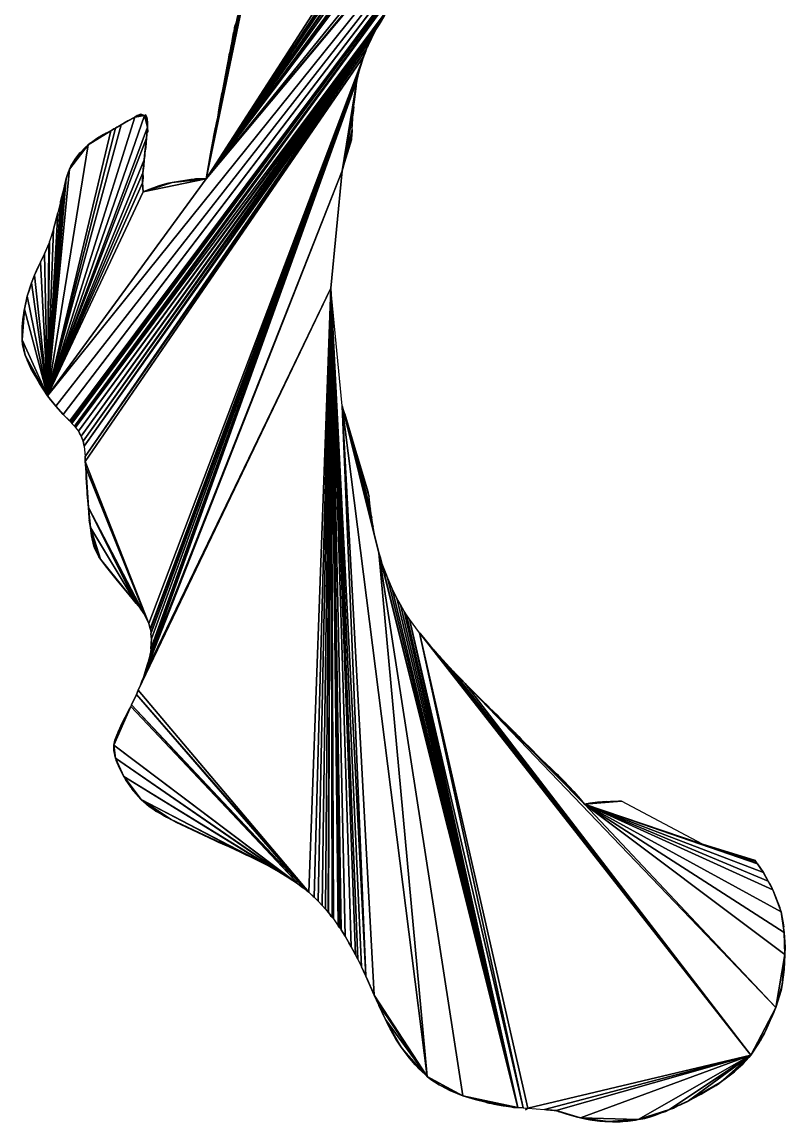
# Model space of a CAD drawing. Extents: x -94 to 96, y -86 to 90.
# Drawn here: x -93.8 to -15.2, y -85.9 to 27.4 of the extents above; entities that cross this region are included whole.
import ezdxf

# ---------------------------------------------------------------- set-up
doc = ezdxf.new("R2010")
doc.units = 0

msp = doc.modelspace()

# ---------------------------------------------------------------- linework, layer by layer
for points in [[(-33.13, 75.94, 110), (-70.47, 32.24, 110), (-74.82, 11.27, 110)], [(-32.12, 75.86, 110), (-33.13, 75.94, 110), (-74.82, 11.27, 110)], [(-31.71, 75.83, 110), (-32.12, 75.86, 110), (-74.82, 11.27, 110)], [(-31.16, 75.8, 110), (-31.71, 75.83, 110), (-74.82, 11.27, 110)], [(-22.55, 75.82, 110), (-26.23, 75.67, 110), (-74.82, 11.27, 110)], [(-21.2, 75.75, 110), (-22.55, 75.82, 110), (-74.82, 11.27, 110)], [(-30.06, 75.74, 110), (-31.16, 75.8, 110), (-74.82, 11.27, 110)], [(-29.8, 75.75, 110), (-30.06, 75.74, 110), (-74.82, 11.27, 110)], [(-28.87, 75.71, 110), (-29.8, 75.75, 110), (-74.82, 11.27, 110)], [(-21.2, 75.75, 110), (-74.82, 11.27, 110), (-31.86, 62.67, 110)], [(-27.39, 75.69, 110), (-28.87, 75.71, 110), (-74.82, 11.27, 110)], [(-26.94, 75.69, 110), (-27.39, 75.69, 110), (-74.82, 11.27, 110)], [(-26.23, 75.67, 110), (-26.94, 75.69, 110), (-74.82, 11.27, 110)], [(-91.16, -11.08, 110), (-90.32, -12.13, 110), (-31.86, 62.67, 110)], [(-74.82, 11.27, 110), (-91.16, -11.08, 110), (-31.86, 62.67, 110)], [(-90.32, -12.13, 110), (-89.54, -12.99, 110), (-31.86, 62.67, 110)], [(-89.54, -12.99, 110), (-32.25, 62.16, 110), (-31.86, 62.67, 110)], [(-89.54, -12.99, 110), (-88.87, -13.67, 110), (-32.25, 62.16, 110)], [(-88.87, -13.67, 110), (-88.76, -13.79, 110), (-32.25, 62.16, 110)], [(-88.76, -13.79, 110), (-88.65, -13.92, 110), (-32.25, 62.16, 110)], [(-88.65, -13.92, 110), (-88.39, -14.19, 110), (-32.25, 62.16, 110)], [(-88.39, -14.19, 110), (-88.28, -14.34, 110), (-32.25, 62.16, 110)], [(-88.28, -14.34, 110), (-55.66, 29.32, 110), (-32.25, 62.16, 110)], [(-70.47, 32.24, 110), (-70.59, 31.67, 110), (-74.82, 11.27, 110)], [(-70.59, 31.67, 110), (-70.77, 30.92, 110), (-74.82, 11.27, 110)], [(-70.77, 30.92, 110), (-71.12, 29.69, 110), (-74.82, 11.27, 110)], [(-71.12, 29.69, 110), (-71.56, 28.08, 110), (-74.82, 11.27, 110)], [(-88.28, -14.34, 110), (-87.99, -14.72, 110), (-55.66, 29.32, 110)], [(-87.99, -14.72, 110), (-56.45, 28.08, 110), (-55.66, 29.32, 110)], [(-87.99, -14.72, 110), (-87.7, -15.24, 110), (-56.45, 28.08, 110)], [(-87.7, -15.24, 110), (-57.28, 26.75, 110), (-56.45, 28.08, 110)], [(-71.56, 28.08, 110), (-73.64, 17.64, 110), (-74.82, 11.27, 110)], [(-71.56, 28.08, 110), (-72.35, 24.43, 110), (-73.64, 17.64, 110)], [(-71.56, 28.08, 110), (-71.64, 27.75, 110), (-72.35, 24.43, 110)], [(-71.64, 27.75, 110), (-71.94, 26.51, 110), (-72.35, 24.43, 110)], [(-71.64, 27.75, 110), (-71.82, 27.22, 110), (-71.94, 26.51, 110)], [(-71.82, 27.22, 110), (-71.86, 27.03, 110), (-71.94, 26.51, 110)], [(-57.28, 26.75, 110), (-57.02, 27.16, 110), (-56.45, 28.08, 110)], [(-57.02, 27.16, 110), (-56.5, 27.98, 110), (-56.45, 28.08, 110)], [(-87.7, -15.24, 110), (-87.5, -15.76, 110), (-57.28, 26.75, 110)], [(-87.5, -15.76, 110), (-57.81, 25.74, 110), (-57.28, 26.75, 110)], [(-71.94, 26.51, 110), (-72.16, 25.47, 110), (-72.35, 24.43, 110)], [(-71.94, 26.51, 110), (-72, 26.35, 110), (-72.16, 25.48, 110)], [(-71.94, 26.51, 110), (-72.16, 25.48, 110), (-72.16, 25.47, 110)], [(-72, 26.35, 110), (-72.08, 25.99, 110), (-72.16, 25.48, 110)], [(-71.86, 27.03, 110), (-71.92, 26.79, 110), (-71.94, 26.51, 110)], [(-57.81, 25.74, 110), (-57.63, 26.08, 110), (-57.28, 26.75, 110)], [(-57.81, 25.74, 110), (-57.67, 25.99, 110), (-57.63, 26.08, 110)], [(-57.63, 26.08, 110), (-57.55, 26.23, 110), (-57.28, 26.75, 110)], [(-57.28, 26.75, 110), (-57.1, 27.03, 110), (-57.02, 27.16, 110)], [(-87.5, -15.76, 110), (-87.39, -16.28, 110), (-57.81, 25.74, 110)], [(-87.39, -16.28, 110), (-58.31, 24.68, 110), (-57.81, 25.74, 110)], [(-72.16, 25.47, 110), (-72.29, 24.81, 110), (-72.35, 24.43, 110)], [(-72.16, 25.47, 110), (-72.28, 24.95, 110), (-72.29, 24.81, 110)], [(-72.16, 25.48, 110), (-72.16, 25.47, 110), (-72.16, 25.47, 110)], [(-58.31, 24.68, 110), (-58.07, 25.13, 110), (-57.81, 25.74, 110)], [(-58.31, 24.68, 110), (-58.15, 24.95, 110), (-58.07, 25.13, 110)], [(-87.39, -16.28, 110), (-87.3, -17.33, 110), (-58.31, 24.68, 110)], [(-87.3, -17.33, 110), (-58.6, 23.9, 110), (-58.31, 24.68, 110)], [(-87.3, -17.33, 110), (-87.28, -17.85, 110), (-58.6, 23.9, 110)], [(-87.28, -17.85, 110), (-80.73, -34.55, 110), (-58.6, 23.9, 110)], [(-80.73, -34.55, 110), (-80.59, -35.07, 110), (-58.6, 23.9, 110)], [(-80.59, -35.07, 110), (-80.57, -35.19, 110), (-58.6, 23.9, 110)], [(-80.57, -35.19, 110), (-80.52, -35.59, 110), (-58.6, 23.9, 110)], [(-80.52, -35.59, 110), (-58.73, 23.51, 110), (-58.6, 23.9, 110)], [(-72.35, 24.43, 110), (-72.99, 21.2, 110), (-73.64, 17.64, 110)], [(-72.35, 24.43, 110), (-72.67, 22.87, 110), (-72.99, 21.2, 110)], [(-72.35, 24.43, 110), (-72.48, 24.03, 110), (-72.67, 22.87, 110)], [(-58.6, 23.9, 110), (-58.39, 24.43, 110), (-58.31, 24.68, 110)], [(-58.6, 23.9, 110), (-58.59, 23.93, 110), (-58.39, 24.43, 110)], [(-80.53, -37.16, 110), (-59.09, 22.31, 110), (-58.95, 22.86, 110)], [(-80.47, -36.11, 110), (-80.53, -37.16, 110), (-58.95, 22.86, 110)], [(-80.52, -35.59, 110), (-80.47, -36.11, 110), (-58.73, 23.51, 110)], [(-80.47, -36.11, 110), (-58.95, 22.86, 110), (-58.73, 23.51, 110)], [(-72.67, 22.87, 110), (-72.68, 22.83, 110), (-72.99, 21.2, 110)], [(-72.68, 22.83, 110), (-72.88, 21.82, 110), (-72.99, 21.2, 110)], [(-72.67, 22.87, 110), (-72.68, 22.85, 110), (-72.68, 22.83, 110)], [(-59.09, 22.31, 110), (-59.07, 22.38, 110), (-58.95, 22.86, 110)], [(-58.95, 22.86, 110), (-58.85, 23.12, 110), (-58.73, 23.51, 110)], [(-80.6, -37.68, 110), (-59.3, 21.39, 110), (-59.09, 22.31, 110)], [(-80.53, -37.16, 110), (-80.6, -37.68, 110), (-59.09, 22.31, 110)], [(-59.3, 21.39, 110), (-59.11, 22.23, 110), (-59.09, 22.31, 110)], [(-80.86, -38.72, 110), (-60.81, 12.1, 110), (-59.3, 21.39, 110)], [(-80.6, -37.68, 110), (-80.86, -38.72, 110), (-59.3, 21.39, 110)], [(-72.99, 21.2, 110), (-73.15, 20.29, 110), (-73.64, 17.64, 110)], [(-72.99, 21.2, 110), (-73.09, 20.74, 110), (-73.15, 20.29, 110)], [(-60.81, 12.1, 110), (-59.38, 20.86, 110), (-59.3, 21.39, 110)], [(-60.81, 12.1, 110), (-59.59, 19.18, 110), (-59.38, 20.86, 110)], [(-59.59, 19.18, 110), (-59.56, 19.35, 110), (-59.38, 20.86, 110)], [(-73.15, 20.29, 110), (-73.17, 20.19, 110), (-73.64, 17.64, 110)], [(-73.17, 20.19, 110), (-73.2, 20.05, 110), (-73.64, 17.64, 110)], [(-73.2, 20.05, 110), (-73.41, 18.96, 110), (-73.64, 17.64, 110)], [(-73.2, 20.05, 110), (-73.29, 19.64, 110), (-73.41, 18.96, 110)], [(-73.29, 19.64, 110), (-73.38, 19.21, 110), (-73.41, 18.96, 110)], [(-73.2, 20.05, 110), (-73.28, 19.73, 110), (-73.29, 19.64, 110)], [(-73.41, 18.96, 110), (-73.52, 18.37, 110), (-73.64, 17.64, 110)], [(-73.52, 18.37, 110), (-73.59, 18.03, 110), (-73.64, 17.64, 110)], [(-73.41, 18.96, 110), (-73.48, 18.66, 110), (-73.52, 18.37, 110)], [(-60.81, 12.1, 110), (-59.63, 18.68, 110), (-59.59, 19.18, 110)], [(-60.81, 12.1, 110), (-59.69, 18.05, 110), (-59.63, 18.68, 110)], [(-59.69, 18.05, 110), (-59.63, 18.67, 110), (-59.63, 18.68, 110)], [(-81.17, 17.78, 110), (-82.16, 17.64, 110), (-91.16, -11.08, 110)], [(-80.86, 16.6, 110), (-81.17, 17.78, 110), (-91.16, -11.08, 110)], [(-82.16, 17.64, 110), (-83.58, 16.82, 110), (-91.16, -11.08, 110)], [(-82.16, 17.64, 110), (-82.88, 17.23, 110), (-83.58, 16.82, 110)], [(-82.88, 17.23, 110), (-83.1, 17.12, 110), (-83.58, 16.82, 110)], [(-83.1, 17.12, 110), (-83.14, 17.1, 110), (-83.58, 16.82, 110)], [(-81.93, 17.79, 110), (-82.08, 17.71, 110), (-82.16, 17.64, 110)], [(-81.17, 17.78, 110), (-81.93, 17.79, 110), (-82.16, 17.64, 110)], [(-81.17, 17.78, 110), (-81.55, 17.94, 110), (-81.93, 17.79, 110)], [(-80.96, 17.73, 110), (-81.03, 17.88, 110), (-81.17, 17.78, 110)], [(-80.94, 17.64, 110), (-80.96, 17.73, 110), (-81.17, 17.78, 110)], [(-80.86, 17.12, 110), (-80.94, 17.64, 110), (-81.17, 17.78, 110)], [(-80.86, 16.6, 110), (-80.86, 17.12, 110), (-81.17, 17.78, 110)], [(-80.86, 17.12, 110), (-80.86, 17.3, 110), (-80.94, 17.64, 110)], [(-80.86, 16.6, 110), (-80.85, 16.78, 110), (-80.86, 17.12, 110)], [(-73.64, 17.64, 110), (-73.72, 17.2, 110), (-74.82, 11.27, 110)], [(-73.72, 17.2, 110), (-74.1, 15.34, 110), (-74.82, 11.27, 110)], [(-73.72, 17.2, 110), (-73.85, 16.6, 110), (-74.1, 15.34, 110)], [(-73.64, 17.64, 110), (-73.67, 17.52, 110), (-73.72, 17.2, 110)], [(-60.81, 12.1, 110), (-59.79, 16.35, 110), (-59.69, 18.05, 110)], [(-83.58, 16.82, 110), (-84.16, 16.49, 110), (-91.16, -11.08, 110)], [(-80.96, 15.45, 110), (-80.86, 16.6, 110), (-91.16, -11.08, 110)], [(-84.16, 16.49, 110), (-84.63, 16.23, 110), (-91.16, -11.08, 110)], [(-84.63, 16.23, 110), (-86.99, 14.76, 110), (-91.16, -11.08, 110)], [(-84.63, 16.23, 110), (-85.12, 15.99, 110), (-86.99, 14.76, 110)], [(-85.12, 15.99, 110), (-85.87, 15.55, 110), (-86.99, 14.76, 110)], [(-85.12, 15.99, 110), (-85.4, 15.83, 110), (-85.87, 15.55, 110)], [(-84.63, 16.23, 110), (-85, 16.06, 110), (-85.12, 15.99, 110)], [(-84.16, 16.49, 110), (-84.2, 16.47, 110), (-84.63, 16.23, 110)], [(-84.2, 16.47, 110), (-84.33, 16.41, 110), (-84.63, 16.23, 110)], [(-83.58, 16.82, 110), (-84.01, 16.58, 110), (-84.16, 16.49, 110)], [(-80.96, 15.45, 110), (-80.86, 16.08, 110), (-80.86, 16.6, 110)], [(-80.85, 16.08, 110), (-80.84, 16.27, 110), (-80.86, 16.6, 110)], [(-80.86, 16.08, 110), (-80.85, 16.08, 110), (-80.86, 16.6, 110)], [(-73.85, 16.6, 110), (-73.98, 16.08, 110), (-74.1, 15.34, 110)], [(-73.98, 16.08, 110), (-74.06, 15.55, 110), (-74.1, 15.34, 110)], [(-73.98, 16.08, 110), (-74.04, 15.85, 110), (-74.06, 15.55, 110)], [(-73.85, 16.6, 110), (-73.9, 16.41, 110), (-73.98, 16.08, 110)], [(-60.81, 12.1, 110), (-59.82, 15.66, 110), (-59.79, 16.35, 110)], [(-59.82, 15.66, 110), (-59.8, 15.97, 110), (-59.79, 16.35, 110)], [(-81.22, 13.23, 110), (-80.96, 15.45, 110), (-91.16, -11.08, 110)], [(-86.99, 14.76, 110), (-88.9, 12.26, 110), (-91.16, -11.08, 110)], [(-86.99, 14.76, 110), (-87.77, 13.99, 110), (-88.9, 12.26, 110)], [(-86.99, 14.76, 110), (-87.28, 14.51, 110), (-87.77, 13.99, 110)], [(-85.87, 15.55, 110), (-86.53, 15.1, 110), (-86.99, 14.76, 110)], [(-86.53, 15.1, 110), (-86.77, 14.94, 110), (-86.99, 14.76, 110)], [(-85.87, 15.55, 110), (-86.21, 15.32, 110), (-86.53, 15.1, 110)], [(-85.4, 15.83, 110), (-85.73, 15.64, 110), (-85.87, 15.55, 110)], [(-81.22, 13.23, 110), (-81.13, 13.99, 110), (-80.96, 15.45, 110)], [(-81.13, 13.99, 110), (-81.05, 14.51, 110), (-80.96, 15.45, 110)], [(-81.05, 14.51, 110), (-80.99, 14.85, 110), (-80.96, 15.45, 110)], [(-74.1, 15.34, 110), (-74.77, 11.65, 110), (-74.82, 11.27, 110)], [(-74.1, 15.34, 110), (-74.38, 13.85, 110), (-74.77, 11.65, 110)], [(-74.1, 15.34, 110), (-74.25, 14.59, 110), (-74.38, 13.85, 110)], [(-74.1, 15.34, 110), (-74.17, 15.03, 110), (-74.25, 14.59, 110)], [(-60.81, 12.1, 110), (-59.83, 15.32, 110), (-59.82, 15.66, 110)], [(-87.77, 13.99, 110), (-88.33, 13.29, 110), (-88.9, 12.26, 110)], [(-87.77, 13.99, 110), (-87.82, 13.95, 110), (-88.33, 13.29, 110)], [(-87.82, 13.95, 110), (-88.21, 13.47, 110), (-88.33, 13.29, 110)], [(-87.28, 14.51, 110), (-87.29, 14.5, 110), (-87.77, 13.99, 110)], [(-81.22, 13.23, 110), (-81.15, 13.66, 110), (-81.13, 13.99, 110)], [(-81.22, 13.23, 110), (-81.15, 13.47, 110), (-81.15, 13.66, 110)], [(-81.13, 13.99, 110), (-81.11, 14.08, 110), (-81.05, 14.51, 110)], [(-74.38, 13.85, 110), (-74.53, 13.21, 110), (-74.77, 11.65, 110)], [(-74.25, 14.59, 110), (-74.36, 13.99, 110), (-74.38, 13.85, 110)], [(-81.34, 11.9, 110), (-81.22, 13.23, 110), (-91.16, -11.08, 110)], [(-88.33, 13.29, 110), (-88.75, 12.58, 110), (-88.9, 12.26, 110)], [(-88.75, 12.58, 110), (-88.84, 12.42, 110), (-88.9, 12.26, 110)], [(-88.33, 13.29, 110), (-88.55, 12.94, 110), (-88.75, 12.58, 110)], [(-81.34, 11.9, 110), (-81.26, 12.61, 110), (-81.22, 13.23, 110)], [(-81.34, 11.9, 110), (-81.27, 12.37, 110), (-81.26, 12.61, 110)], [(-81.26, 12.61, 110), (-81.22, 12.94, 110), (-81.22, 13.23, 110)], [(-88.9, 12.26, 110), (-89.23, 11.31, 110), (-91.16, -11.08, 110)], [(-81.38, 10.86, 110), (-81.34, 11.9, 110), (-91.16, -11.08, 110)], [(-88.9, 12.26, 110), (-89.12, 11.73, 110), (-89.23, 11.31, 110)], [(-89.12, 11.73, 110), (-89.19, 11.48, 110), (-89.23, 11.31, 110)], [(-88.9, 12.26, 110), (-89.06, 11.9, 110), (-89.12, 11.73, 110)], [(-81.38, 10.86, 110), (-81.31, 11.38, 110), (-81.34, 11.9, 110)], [(-81.38, 10.86, 110), (-81.31, 11.15, 110), (-81.31, 11.38, 110)], [(-81.31, 11.38, 110), (-81.3, 11.65, 110), (-81.34, 11.9, 110)], [(-81.2, -39.84, 110), (-62, 0, 110), (-60.81, 12.1, 110)], [(-80.86, -38.72, 110), (-81.2, -39.84, 110), (-60.81, 12.1, 110)], [(-74.77, 11.65, 110), (-74.82, 11.38, 110), (-74.82, 11.28, 110)], [(-74.77, 11.65, 110), (-74.82, 11.28, 110), (-74.82, 11.27, 110)], [(-62, 0, 110), (-61.59, 4.2, 110), (-60.81, 12.1, 110)], [(-89.23, 11.31, 110), (-89.46, 10.33, 110), (-91.16, -11.08, 110)], [(-74.82, 11.27, 110), (-81.32, 9.92, 110), (-91.16, -11.08, 110)], [(-81.32, 9.92, 110), (-81.38, 10.86, 110), (-91.16, -11.08, 110)], [(-89.46, 10.33, 110), (-89.6, 9.82, 110), (-91.16, -11.08, 110)], [(-89.46, 10.33, 110), (-89.53, 10.13, 110), (-89.6, 9.82, 110)], [(-89.23, 11.31, 110), (-89.42, 10.54, 110), (-89.46, 10.33, 110)], [(-89.23, 11.31, 110), (-89.36, 10.86, 110), (-89.42, 10.54, 110)], [(-81.32, 9.92, 110), (-81.33, 10.41, 110), (-81.38, 10.86, 110)], [(-74.82, 11.27, 110), (-78.33, 10.89, 110), (-81.32, 9.92, 110)], [(-78.33, 10.89, 110), (-79.69, 10.54, 110), (-81.32, 9.92, 110)], [(-79.69, 10.54, 110), (-80.91, 10.09, 110), (-81.32, 9.92, 110)], [(-79.69, 10.54, 110), (-80.26, 10.34, 110), (-80.91, 10.09, 110)], [(-78.33, 10.89, 110), (-78.86, 10.78, 110), (-79.69, 10.54, 110)], [(-78.86, 10.78, 110), (-79.5, 10.6, 110), (-79.69, 10.54, 110)], [(-78.33, 10.89, 110), (-78.66, 10.83, 110), (-78.86, 10.78, 110)], [(-74.82, 11.27, 110), (-77.04, 11.11, 110), (-78.33, 10.89, 110)], [(-77.04, 11.11, 110), (-77.69, 11.01, 110), (-78.33, 10.89, 110)], [(-74.82, 11.27, 110), (-76.25, 11.22, 110), (-77.04, 11.11, 110)], [(-76.25, 11.22, 110), (-76.39, 11.21, 110), (-77.04, 11.11, 110)], [(-75.6, 11.28, 110), (-75.92, 11.26, 110), (-76.25, 11.22, 110)], [(-74.82, 11.27, 110), (-75.6, 11.28, 110), (-76.25, 11.22, 110)], [(-74.82, 11.27, 110), (-74.95, 11.27, 110), (-75.6, 11.28, 110)], [(-89.6, 9.82, 110), (-89.84, 8.89, 110), (-91.16, -11.08, 110)], [(-89.6, 9.82, 110), (-89.7, 9.5, 110), (-89.84, 8.89, 110)], [(-89.7, 9.5, 110), (-89.75, 9.29, 110), (-89.84, 8.89, 110)], [(-80.91, 10.09, 110), (-81.2, 9.97, 110), (-81.32, 9.92, 110)], [(-81.24, 9.95, 109.96), (-81.32, 9.92, 110), (-81.2, 9.97, 110)], [(-80.91, 10.09, 110), (-81.06, 10.03, 110), (-81.2, 9.97, 110)], [(-89.84, 8.89, 110), (-90.1, 7.78, 110), (-91.16, -11.08, 110)], [(-90.1, 7.78, 110), (-90.55, 6.07, 110), (-91.16, -11.08, 110)], [(-90.1, 7.78, 110), (-90.23, 7.31, 110), (-90.55, 6.07, 110)], [(-90.55, 6.07, 110), (-90.95, 4.83, 110), (-91.16, -11.08, 110)], [(-91.03, 4.59, 110), (-91.14, 4.38, 110), (-91.48, 3.55, 110)], [(-91.03, 4.59, 110), (-91.48, 3.55, 110), (-91.16, -11.08, 110)], [(-90.95, 4.83, 110), (-91.03, 4.59, 110), (-91.16, -11.08, 110)], [(-91.48, 3.55, 110), (-91.56, 3.39, 110), (-91.89, 2.69, 110)], [(-91.48, 3.55, 110), (-91.89, 2.69, 110), (-91.16, -11.08, 110)], [(-61.59, 4.2, 109.94), (-61.59, 4.21, 110), (-61.59, 4.2, 110)], [(-91.89, 2.69, 110), (-92.2, 2.07, 110), (-92.51, 1.34, 110)], [(-91.89, 2.69, 110), (-92.51, 1.34, 110), (-91.16, -11.08, 110)], [(-91.89, 2.69, 110), (-92.05, 2.38, 110), (-92.2, 2.07, 110)], [(-91.56, 3.39, 110), (-91.74, 3.03, 110), (-91.89, 2.69, 110)], [(-92.51, 1.34, 110), (-92.72, 0.84, 110), (-92.81, 0.57, 110)], [(-92.51, 1.34, 110), (-92.81, 0.57, 110), (-91.16, -11.08, 110)], [(-92.2, 2.07, 110), (-92.34, 1.76, 110), (-92.51, 1.34, 110)], [(-92.81, 0.57, 110), (-93.07, -0.22, 110), (-93.25, -0.83, 110)], [(-92.81, 0.57, 110), (-93.25, -0.83, 110), (-91.16, -11.08, 110)], [(-92.81, 0.57, 110), (-92.87, 0.42, 110), (-93.07, -0.22, 110)], [(-92.72, 0.84, 110), (-92.72, 0.82, 110), (-92.81, 0.57, 110)], [(-92.72, 0.82, 110), (-92.76, 0.73, 110), (-92.81, 0.57, 110)], [(-81.82, -41.41, 110), (-64.27, -62.21, 110), (-62, 0, 110)], [(-81.6, -40.88, 110), (-81.82, -41.41, 110), (-62, 0, 110)], [(-81.44, -40.48, 110), (-81.6, -40.88, 110), (-62, 0, 110)], [(-81.2, -39.84, 110), (-81.44, -40.48, 110), (-62, 0, 110)], [(-64.27, -62.21, 110), (-63.7, -62.73, 110), (-62, 0, 110)], [(-63.7, -62.73, 110), (-63.28, -63.15, 110), (-62, 0, 110)], [(-63.28, -63.15, 110), (-62.87, -63.57, 110), (-62, 0, 110)], [(-62.87, -63.57, 110), (-62.54, -63.96, 110), (-62, 0, 110)], [(-62.54, -63.96, 110), (-62.27, -64.29, 110), (-62, 0, 110)], [(-62.27, -64.29, 110), (-62.24, -64.32, 110), (-62, 0, 110)], [(-62.24, -64.32, 110), (-61.86, -64.8, 110), (-62, 0, 110)], [(-58.38, -70.86, 110), (-60.81, -12.1, 110), (-62, 0, 110)], [(-58.84, -69.89, 110), (-58.38, -70.86, 110), (-62, 0, 110)], [(-59.21, -69.11, 110), (-58.84, -69.89, 110), (-62, 0, 110)], [(-59.44, -68.68, 110), (-59.21, -69.11, 110), (-62, 0, 110)], [(-59.88, -67.85, 110), (-59.44, -68.68, 110), (-62, 0, 110)], [(-60.53, -66.73, 110), (-59.88, -67.85, 110), (-62, 0, 110)], [(-60.94, -66.1, 110), (-60.53, -66.73, 110), (-62, 0, 110)], [(-61.1, -65.86, 110), (-60.94, -66.1, 110), (-62, 0, 110)], [(-61.24, -65.66, 110), (-61.1, -65.86, 110), (-62, 0, 110)], [(-61.73, -64.97, 110), (-61.24, -65.66, 110), (-62, 0, 110)], [(-61.86, -64.8, 110), (-61.73, -64.97, 110), (-62, 0, 110)], [(-93.25, -0.83, 110), (-93.33, -1.15, 110), (-93.54, -2.16, 110)], [(-93.25, -0.83, 110), (-93.54, -2.16, 110), (-91.16, -11.08, 110)], [(-93.07, -0.22, 110), (-93.18, -0.57, 110), (-93.25, -0.83, 110)], [(-93.54, -2.16, 110), (-93.56, -2.25, 110), (-93.78, -5.32, 110)], [(-93.54, -2.16, 110), (-93.78, -5.32, 110), (-91.16, -11.08, 110)], [(-93.56, -2.25, 110), (-93.77, -3.94, 110), (-93.78, -5.32, 110)], [(-93.56, -2.25, 110), (-93.67, -2.92, 110), (-93.77, -3.94, 110)], [(-93.54, -2.16, 110), (-93.55, -2.19, 110), (-93.56, -2.25, 110)], [(-93.33, -1.15, 110), (-93.52, -1.98, 110), (-93.54, -2.16, 110)], [(-93.67, -2.92, 110), (-93.74, -3.55, 110), (-93.77, -3.94, 110)], [(-93.77, -3.94, 110), (-93.79, -4.28, 110), (-93.79, -4.46, 110)], [(-93.77, -3.94, 110), (-93.79, -4.46, 110), (-93.78, -5.32, 110)], [(-93.79, -4.46, 110), (-93.79, -5.17, 110), (-93.78, -5.32, 110)], [(-93.78, -5.32, 110), (-93.76, -5.64, 110), (-93.73, -5.84, 110)], [(-93.78, -5.32, 110), (-93.73, -5.84, 110), (-93.48, -6.89, 110)], [(-93.78, -5.32, 110), (-93.48, -6.89, 110), (-91.16, -11.08, 110)], [(-93.73, -5.84, 110), (-93.63, -6.37, 110), (-93.48, -6.89, 110)], [(-93.48, -6.89, 110), (-93.27, -7.42, 110), (-92.87, -8.25, 110)], [(-93.48, -6.89, 110), (-92.87, -8.25, 110), (-91.16, -11.08, 110)], [(-93.27, -7.42, 110), (-93.04, -7.93, 110), (-92.87, -8.25, 110)], [(-92.87, -8.25, 110), (-92.75, -8.47, 110), (-92.53, -8.85, 110)], [(-92.87, -8.25, 110), (-92.53, -8.85, 110), (-91.16, -11.08, 110)], [(-92.75, -8.47, 110), (-92.64, -8.65, 110), (-92.53, -8.85, 110)], [(-92.53, -8.85, 110), (-92.16, -9.51, 110), (-91.99, -9.81, 110)], [(-92.53, -8.85, 110), (-91.99, -9.81, 110), (-91.16, -11.08, 110)], [(-91.99, -9.81, 110), (-91.86, -10.01, 110), (-91.16, -11.08, 110)], [(-91.16, -11.08, 110), (-90.96, -11.34, 110), (-90.32, -12.13, 110)], [(-90.96, -11.34, 110), (-90.47, -11.96, 110), (-90.32, -12.13, 110)], [(-90.32, -12.13, 110), (-90.23, -12.24, 110), (-89.54, -12.99, 110)], [(-90.23, -12.24, 110), (-89.9, -12.62, 110), (-89.54, -12.99, 110)], [(-57.91, -22.74, 110), (-60.56, -12.92, 110), (-60.81, -12.1, 110)], [(-57.78, -23.66, 110), (-57.91, -22.74, 110), (-60.81, -12.1, 110)], [(-57.63, -24.58, 110), (-57.78, -23.66, 110), (-60.81, -12.1, 110)], [(-57.32, -26.18, 110), (-57.63, -24.58, 110), (-60.81, -12.1, 110)], [(-57.06, -27.24, 110), (-57.32, -26.18, 110), (-60.81, -12.1, 110)], [(-52.07, -81.19, 110), (-57.06, -27.24, 110), (-60.81, -12.1, 110)], [(-57.51, -72.82, 110), (-52.07, -81.19, 110), (-60.81, -12.1, 110)], [(-58.38, -70.86, 110), (-57.51, -72.82, 110), (-60.81, -12.1, 110)], [(-89.9, -12.62, 110), (-89.69, -12.83, 110), (-89.54, -12.99, 110)], [(-89.54, -12.99, 110), (-89.17, -13.38, 110), (-88.87, -13.67, 110)], [(-89.17, -13.38, 110), (-88.96, -13.59, 110), (-88.87, -13.67, 110)], [(-58.05, -21.5, 110), (-58.1, -21.03, 110), (-60.56, -12.92, 110)], [(-57.91, -22.74, 110), (-58.05, -21.5, 110), (-60.56, -12.92, 110)], [(-88.65, -13.92, 110), (-88.48, -14.11, 110), (-88.39, -14.19, 110)], [(-87.99, -14.72, 110), (-87.82, -15.07, 110), (-87.7, -15.24, 110)], [(-87.7, -15.24, 110), (-87.64, -15.42, 110), (-87.5, -15.76, 110)], [(-87.5, -15.76, 110), (-87.46, -15.99, 110), (-87.39, -16.28, 110)], [(-87.3, -17.33, 110), (-87.29, -17.84, 110), (-87.28, -17.85, 110)], [(-87.28, -17.85, 110), (-87.28, -17.87, 110), (-87.23, -18.49, 110)], [(-87.28, -17.85, 110), (-87.23, -18.49, 110), (-80.73, -34.55, 110)], [(-87.23, -18.49, 110), (-87.2, -18.98, 110), (-86.96, -22.59, 110)], [(-87.23, -18.49, 110), (-86.96, -22.59, 110), (-80.97, -34.03, 110)], [(-87.23, -18.49, 110), (-80.97, -34.03, 110), (-80.73, -34.55, 110)], [(-87.2, -18.98, 110), (-87.2, -19.41, 110), (-87.19, -19.5, 110)], [(-87.2, -18.98, 110), (-87.19, -19.5, 110), (-86.96, -22.59, 110)], [(-87.19, -19.5, 110), (-87.18, -19.7, 110), (-87.09, -20.98, 110)], [(-87.19, -19.5, 110), (-87.09, -20.98, 110), (-86.96, -22.59, 110)], [(-87.09, -20.98, 110), (-87.09, -21.19, 110), (-86.96, -22.59, 110)], [(-87.09, -21.19, 110), (-87, -22.33, 110), (-86.96, -22.59, 110)], [(-86.96, -22.59, 110), (-86.9, -23.59, 110), (-86.88, -23.69, 110)], [(-86.96, -22.59, 110), (-86.88, -23.69, 110), (-86.74, -24.63, 110)], [(-86.96, -22.59, 110), (-86.74, -24.63, 110), (-82.03, -32.46, 110)], [(-86.96, -22.59, 110), (-82.03, -32.46, 110), (-81.64, -32.97, 110)], [(-86.96, -22.59, 110), (-81.64, -32.97, 110), (-81.25, -33.51, 110)], [(-86.96, -22.59, 110), (-81.25, -33.51, 110), (-80.97, -34.03, 110)], [(-86.88, -23.69, 110), (-86.86, -23.88, 110), (-86.74, -24.63, 110)], [(-86.86, -23.88, 110), (-86.75, -24.61, 110), (-86.74, -24.63, 110)], [(-86.74, -24.63, 110), (-86.74, -24.65, 110), (-86.64, -25.5, 110)], [(-86.74, -24.63, 110), (-86.64, -25.5, 110), (-85.71, -27.9, 110)], [(-86.74, -24.63, 110), (-85.71, -27.9, 110), (-82.03, -32.46, 110)], [(-86.74, -24.65, 110), (-86.74, -24.66, 110), (-86.64, -25.5, 110)], [(-86.74, -24.66, 110), (-86.71, -25.15, 110), (-86.64, -25.5, 110)], [(-86.64, -25.5, 110), (-86.58, -25.88, 110), (-86.4, -26.57, 110)], [(-86.64, -25.5, 110), (-86.4, -26.57, 110), (-86.25, -26.92, 110)], [(-86.64, -25.5, 110), (-86.25, -26.92, 110), (-85.71, -27.9, 110)], [(-86.4, -26.57, 110), (-86.35, -26.72, 110), (-86.25, -26.92, 110)], [(-86.25, -26.92, 110), (-86.05, -27.35, 110), (-85.88, -27.66, 110)], [(-86.25, -26.92, 110), (-85.88, -27.66, 110), (-85.71, -27.9, 110)], [(-57.06, -27.24, 110), (-57.12, -26.96, 110), (-57.32, -26.18, 110)], [(-85.88, -27.66, 110), (-85.82, -27.76, 110), (-85.71, -27.9, 110)], [(-85.71, -27.9, 110), (-85.46, -28.26, 110), (-85.2, -28.59, 110)], [(-85.71, -27.9, 110), (-85.2, -28.59, 110), (-83.95, -30.15, 110)], [(-85.71, -27.9, 110), (-83.95, -30.15, 110), (-82.42, -31.99, 110)], [(-85.71, -27.9, 110), (-82.42, -31.99, 110), (-82.03, -32.46, 110)], [(-56.89, -27.78, 110), (-56.91, -27.71, 110), (-57.06, -27.24, 110)], [(-56.72, -28.36, 110), (-56.89, -27.78, 110), (-57.06, -27.24, 110)], [(-42.73, -84.39, 110), (-56.72, -28.36, 110), (-57.06, -27.24, 110)], [(-48.38, -83.18, 110), (-42.73, -84.39, 110), (-57.06, -27.24, 110)], [(-52.07, -81.19, 110), (-48.38, -83.18, 110), (-57.06, -27.24, 110)], [(-56.72, -28.36, 110), (-56.87, -27.85, 110), (-56.89, -27.78, 110)], [(-85.2, -28.59, 110), (-84.79, -29.12, 110), (-83.95, -30.15, 110)], [(-84.79, -29.12, 110), (-84.16, -29.9, 110), (-83.95, -30.15, 110)], [(-56.26, -29.57, 110), (-56.49, -28.94, 110), (-56.72, -28.36, 110)], [(-56.17, -29.84, 110), (-56.26, -29.57, 110), (-56.72, -28.36, 110)], [(-42.73, -84.39, 110), (-56.17, -29.84, 110), (-56.72, -28.36, 110)], [(-83.95, -30.15, 110), (-83.62, -30.59, 110), (-83.39, -30.84, 110)], [(-83.95, -30.15, 110), (-83.39, -30.84, 110), (-82.91, -31.41, 110)], [(-83.95, -30.15, 110), (-82.91, -31.41, 110), (-82.42, -31.99, 110)], [(-56.17, -29.84, 110), (-56.26, -29.58, 110), (-56.26, -29.57, 110)], [(-55.67, -30.97, 110), (-55.97, -30.27, 110), (-56.17, -29.84, 110)], [(-42.73, -84.39, 110), (-55.67, -30.97, 110), (-56.17, -29.84, 110)], [(-83.39, -30.84, 110), (-83.12, -31.18, 110), (-82.91, -31.41, 110)], [(-82.91, -31.41, 110), (-82.59, -31.81, 110), (-82.42, -31.99, 110)], [(-55.19, -31.94, 110), (-55.36, -31.6, 110), (-55.67, -30.97, 110)], [(-42.73, -84.39, 110), (-55.19, -31.94, 110), (-55.67, -30.97, 110)], [(-82.42, -31.99, 110), (-82.07, -32.42, 110), (-82.03, -32.46, 110)], [(-42.73, -84.39, 110), (-54.82, -32.59, 110), (-55.19, -31.94, 110)], [(-42.73, -84.39, 110), (-54.44, -33.27, 110), (-54.82, -32.59, 110)], [(-81.64, -32.97, 110), (-81.55, -33.09, 110), (-81.25, -33.51, 110)], [(-42.73, -84.39, 110), (-54.21, -33.63, 110), (-54.44, -33.27, 110)], [(-42.73, -84.39, 110), (-53.9, -34.08, 110), (-54.21, -33.63, 110)], [(-80.97, -34.03, 110), (-80.94, -34.09, 110), (-80.73, -34.55, 110)], [(-80.73, -34.55, 110), (-80.63, -34.95, 110), (-80.59, -35.07, 110)], [(-42.17, -84.41, 110), (-52.86, -35.48, 110), (-53.9, -34.08, 110)], [(-42.73, -84.39, 110), (-42.17, -84.41, 110), (-53.9, -34.08, 110)], [(-80.47, -36.11, 110), (-80.5, -36.64, 110), (-80.53, -37.16, 110)], [(-80.52, -35.59, 110), (-80.52, -35.61, 110), (-80.47, -36.11, 110)], [(-18.75, -78.99, 110), (-52.77, -35.59, 110), (-52.86, -35.48, 110)], [(-41.69, -84.45, 110), (-18.75, -78.99, 110), (-52.86, -35.48, 110)], [(-42.17, -84.41, 110), (-41.69, -84.45, 110), (-52.86, -35.48, 110)], [(-51.88, -36.68, 110), (-52.32, -36.11, 110), (-52.77, -35.59, 110)], [(-18.75, -78.99, 110), (-51.88, -36.68, 110), (-52.77, -35.59, 110)], [(-80.5, -36.64, 110), (-80.5, -36.64, 110), (-80.53, -37.16, 110)], [(-18.75, -78.99, 110), (-51.46, -37.17, 110), (-51.88, -36.68, 110)], [(-50.98, -37.7, 110), (-51.26, -37.38, 110), (-51.46, -37.17, 110)], [(-50.91, -37.79, 110), (-50.98, -37.7, 110), (-51.46, -37.17, 110)], [(-50.84, -37.87, 110), (-50.91, -37.79, 110), (-51.46, -37.17, 110)], [(-18.75, -78.99, 110), (-50.84, -37.87, 110), (-51.46, -37.17, 110)], [(-18.75, -78.99, 110), (-49.38, -39.45, 110), (-50.84, -37.87, 110)], [(-80.86, -38.72, 110), (-80.98, -39.06, 110), (-81.2, -39.84, 110)], [(-48.53, -40.31, 110), (-48.67, -40.16, 110), (-49.38, -39.45, 110)], [(-48.16, -40.73, 110), (-48.53, -40.31, 110), (-49.38, -39.45, 110)], [(-18.75, -78.99, 110), (-48.16, -40.73, 110), (-49.38, -39.45, 110)], [(-81.44, -40.48, 110), (-81.55, -40.75, 110), (-81.6, -40.88, 110)], [(-46.75, -42.12, 110), (-47.82, -41.05, 110), (-48.16, -40.73, 110)], [(-46.42, -42.45, 110), (-46.75, -42.12, 110), (-48.16, -40.73, 110)], [(-42.39, -46.44, 110), (-46.42, -42.45, 110), (-48.16, -40.73, 110)], [(-40.85, -48, 110), (-42.39, -46.44, 110), (-48.16, -40.73, 110)], [(-35.86, -53.14, 110), (-40.85, -48, 110), (-48.16, -40.73, 110)], [(-16.17, -74.1, 110), (-35.86, -53.14, 110), (-48.16, -40.73, 110)], [(-18.75, -78.99, 110), (-16.17, -74.1, 110), (-48.16, -40.73, 110)], [(-82.01, -41.85, 110), (-82.08, -41.98, 110), (-82.51, -42.9, 110)], [(-82.01, -41.85, 110), (-82.51, -42.9, 110), (-64.67, -61.88, 110)], [(-81.82, -41.41, 110), (-81.98, -41.77, 110), (-82.01, -41.85, 110)], [(-81.82, -41.41, 110), (-82.01, -41.85, 110), (-64.27, -62.21, 110)], [(-82.01, -41.85, 110), (-64.67, -61.88, 110), (-64.27, -62.21, 110)], [(-82.51, -42.9, 110), (-82.6, -43.08, 110), (-65.26, -61.44, 110)], [(-82.51, -42.9, 110), (-65.26, -61.44, 110), (-64.67, -61.88, 110)], [(-45.53, -43.32, 110), (-45.82, -43.03, 110), (-46.42, -42.45, 110)], [(-42.64, -46.19, 110), (-45.53, -43.32, 110), (-46.42, -42.45, 110)], [(-42.39, -46.44, 110), (-42.64, -46.19, 110), (-46.42, -42.45, 110)], [(-82.6, -43.08, 110), (-83.47, -44.78, 110), (-84.33, -47.07, 110)], [(-82.6, -43.08, 110), (-84.33, -47.07, 110), (-65.26, -61.44, 110)], [(-82.6, -43.08, 110), (-82.72, -43.3, 110), (-83.47, -44.78, 110)], [(-44.52, -44.32, 110), (-45.17, -43.68, 110), (-45.53, -43.32, 110)], [(-42.94, -45.88, 110), (-44.52, -44.32, 110), (-45.53, -43.32, 110)], [(-42.64, -46.19, 110), (-42.94, -45.88, 110), (-45.53, -43.32, 110)], [(-44.52, -44.32, 110), (-44.87, -43.95, 110), (-45.17, -43.68, 110)], [(-83.47, -44.78, 110), (-84.03, -46.02, 110), (-84.33, -47.07, 110)], [(-83.47, -44.78, 110), (-83.63, -45.09, 110), (-84.03, -46.02, 110)], [(-83.63, -45.09, 110), (-83.91, -45.72, 110), (-84.03, -46.02, 110)], [(-83.47, -44.78, 110), (-83.52, -44.88, 110), (-83.63, -45.09, 110)], [(-43.1, -45.71, 110), (-43.8, -45, 110), (-44.52, -44.32, 110)], [(-42.94, -45.88, 110), (-43.1, -45.71, 110), (-44.52, -44.32, 110)], [(-84.03, -46.02, 110), (-84.22, -46.55, 110), (-84.33, -47.07, 110)], [(-84.03, -46.02, 110), (-84.1, -46.22, 110), (-84.22, -46.55, 110)], [(-42.64, -46.19, 110), (-42.77, -46.05, 110), (-42.94, -45.88, 110)], [(-42.39, -46.44, 110), (-42.59, -46.23, 110), (-42.64, -46.19, 110)], [(-41.2, -47.63, 110), (-41.23, -47.6, 110), (-42.39, -46.44, 110)], [(-40.85, -48, 110), (-41.2, -47.63, 110), (-42.39, -46.44, 110)], [(-84.33, -47.07, 110), (-84.35, -47.28, 110), (-84.34, -47.6, 110)], [(-84.33, -47.07, 110), (-84.34, -47.6, 110), (-84.16, -48.42, 110)], [(-84.22, -46.55, 110), (-84.28, -46.76, 110), (-84.33, -47.07, 110)], [(-84.33, -47.07, 110), (-84.16, -48.42, 110), (-65.64, -61.17, 110)], [(-84.33, -47.07, 110), (-65.64, -61.17, 110), (-65.26, -61.44, 110)], [(-84.34, -47.6, 110), (-84.28, -47.91, 110), (-84.16, -48.42, 110)], [(-84.28, -47.91, 110), (-84.26, -48.12, 110), (-84.16, -48.42, 110)], [(-84.16, -48.42, 110), (-84.1, -48.64, 110), (-83.3, -50.29, 110)], [(-84.16, -48.42, 110), (-83.3, -50.29, 110), (-66.47, -60.63, 110)], [(-84.16, -48.42, 110), (-66.47, -60.63, 110), (-65.64, -61.17, 110)], [(-84.1, -48.64, 110), (-84.01, -48.85, 110), (-83.71, -49.5, 110)], [(-84.1, -48.64, 110), (-83.71, -49.5, 110), (-83.3, -50.29, 110)], [(-35.86, -53.14, 110), (-40.18, -48.64, 110), (-40.85, -48, 110)], [(-39.21, -49.59, 110), (-39.87, -48.92, 110), (-40.18, -48.64, 110)], [(-35.86, -53.14, 110), (-39.21, -49.59, 110), (-40.18, -48.64, 110)], [(-83.71, -49.5, 110), (-83.62, -49.71, 110), (-83.3, -50.29, 110)], [(-83.62, -49.71, 110), (-83.48, -50, 110), (-83.3, -50.29, 110)], [(-35.86, -53.14, 110), (-38.76, -50.01, 110), (-39.21, -49.59, 110)], [(-83.48, -50, 110), (-83.36, -50.21, 110), (-83.3, -50.29, 110)], [(-83.3, -50.29, 110), (-83.12, -50.59, 110), (-81.51, -52.66, 110)], [(-83.3, -50.29, 110), (-81.51, -52.66, 110), (-68.26, -59.58, 110)], [(-83.3, -50.29, 110), (-68.26, -59.58, 110), (-67.32, -60.12, 110)], [(-83.3, -50.29, 110), (-67.32, -60.12, 110), (-66.47, -60.63, 110)], [(-83.12, -50.59, 110), (-82.7, -51.25, 110), (-82.6, -51.38, 110)], [(-83.12, -50.59, 110), (-82.6, -51.38, 110), (-81.51, -52.66, 110)], [(-37.95, -50.79, 110), (-38.56, -50.2, 110), (-38.76, -50.01, 110)], [(-36.31, -52.6, 110), (-37.95, -50.79, 110), (-38.76, -50.01, 110)], [(-35.86, -53.14, 110), (-36.31, -52.6, 110), (-38.76, -50.01, 110)], [(-36.97, -51.84, 110), (-37.71, -51.04, 110), (-37.95, -50.79, 110)], [(-36.31, -52.6, 110), (-36.97, -51.84, 110), (-37.95, -50.79, 110)], [(-82.6, -51.38, 110), (-82.47, -51.56, 110), (-81.51, -52.66, 110)], [(-82.47, -51.56, 110), (-82.3, -51.77, 110), (-82.26, -51.82, 110)], [(-82.47, -51.56, 110), (-82.26, -51.82, 110), (-81.51, -52.66, 110)], [(-82.26, -51.82, 110), (-82, -52.13, 110), (-81.51, -52.66, 110)], [(-36.31, -52.6, 110), (-36.32, -52.59, 110), (-36.97, -51.84, 110)], [(-82, -52.13, 110), (-81.86, -52.29, 110), (-81.51, -52.66, 110)], [(-81.51, -52.66, 110), (-81.35, -52.81, 110), (-81.28, -52.87, 110)], [(-81.51, -52.66, 110), (-81.28, -52.87, 110), (-80.73, -53.34, 110)], [(-81.51, -52.66, 110), (-80.73, -53.34, 110), (-78.44, -54.73, 110)], [(-81.51, -52.66, 110), (-78.44, -54.73, 110), (-70.32, -58.54, 110)], [(-81.51, -52.66, 110), (-70.32, -58.54, 110), (-69.37, -59.02, 110)], [(-81.51, -52.66, 110), (-69.37, -59.02, 110), (-68.26, -59.58, 110)], [(-81.28, -52.87, 110), (-80.92, -53.18, 110), (-80.73, -53.34, 110)], [(-35.86, -53.14, 110), (-35.87, -53.13, 110), (-36.31, -52.6, 110)], [(-35.86, -53.14, 110), (-35.86, -53.14, 110), (-36.31, -52.6, 110)], [(-32.07, -52.82, 110), (-32.36, -52.83, 110), (-35.86, -53.14, 110)], [(-23.73, -57.28, 110), (-32.07, -52.82, 110), (-35.86, -53.14, 110)], [(-32.36, -52.83, 110), (-33.47, -52.89, 110), (-35.86, -53.14, 110)], [(-33.47, -52.89, 110), (-34.01, -52.92, 110), (-35.86, -53.14, 110)], [(-34.01, -52.92, 110), (-34.54, -52.94, 110), (-35.86, -53.14, 110)], [(-34.54, -52.94, 110), (-35.04, -53, 110), (-35.86, -53.14, 110)], [(-35.04, -53, 110), (-35.32, -53.04, 110), (-35.86, -53.14, 110)], [(-18.04, -59.28, 110), (-23.73, -57.28, 110), (-35.86, -53.14, 110)], [(-17.45, -60.2, 110), (-18.04, -59.28, 110), (-35.86, -53.14, 110)], [(-16.95, -61.06, 110), (-17.45, -60.2, 110), (-35.86, -53.14, 110)], [(-16.46, -61.98, 110), (-16.95, -61.06, 110), (-35.86, -53.14, 110)], [(-15.63, -64.22, 110), (-16.46, -61.98, 110), (-35.86, -53.14, 110)], [(-15.31, -66.37, 110), (-15.63, -64.22, 110), (-35.86, -53.14, 110)], [(-15.25, -68.62, 110), (-15.31, -66.37, 110), (-35.86, -53.14, 110)], [(-16.17, -74.1, 110), (-15.25, -68.62, 110), (-35.86, -53.14, 110)], [(-33.61, -52.88, 110), (-33.76, -52.89, 110), (-34.01, -52.92, 110)], [(-33.47, -52.89, 110), (-33.61, -52.88, 110), (-34.01, -52.92, 110)], [(-32.36, -52.83, 110), (-33.18, -52.87, 110), (-33.47, -52.89, 110)], [(-32.07, -52.82, 110), (-32.19, -52.82, 110), (-32.36, -52.83, 110)], [(-80.73, -53.34, 110), (-80.52, -53.49, 110), (-80.18, -53.73, 110)], [(-80.73, -53.34, 110), (-80.18, -53.73, 110), (-78.44, -54.73, 110)], [(-80.18, -53.73, 110), (-80.01, -53.86, 110), (-79.87, -53.93, 110)], [(-80.18, -53.73, 110), (-79.87, -53.93, 110), (-78.44, -54.73, 110)], [(-79.87, -53.93, 110), (-79.33, -54.25, 110), (-78.44, -54.73, 110)], [(-79.33, -54.25, 110), (-79.12, -54.38, 110), (-78.92, -54.48, 110)], [(-79.33, -54.25, 110), (-78.92, -54.48, 110), (-78.44, -54.73, 110)], [(-78.44, -54.73, 110), (-78.12, -54.91, 110), (-77.88, -55.03, 110)], [(-78.44, -54.73, 110), (-77.88, -55.03, 110), (-77.44, -55.23, 110)], [(-78.44, -54.73, 110), (-77.44, -55.23, 110), (-73.94, -56.88, 110)], [(-78.44, -54.73, 110), (-73.94, -56.88, 110), (-72.53, -57.52, 110)], [(-78.44, -54.73, 110), (-72.53, -57.52, 110), (-71.29, -58.09, 110)], [(-78.44, -54.73, 110), (-71.29, -58.09, 110), (-70.32, -58.54, 110)], [(-77.88, -55.03, 110), (-77.58, -55.18, 110), (-77.44, -55.23, 110)], [(-77.44, -55.23, 110), (-77.07, -55.42, 110), (-73.94, -56.88, 110)], [(-73.94, -56.88, 110), (-73.6, -57.05, 110), (-72.53, -57.52, 110)], [(-18.21, -59.01, 110), (-18.26, -58.94, 110), (-23.73, -57.28, 110)], [(-18.07, -59.21, 110), (-18.21, -59.01, 110), (-23.73, -57.28, 110)], [(-18.04, -59.28, 110), (-18.07, -59.21, 110), (-23.73, -57.28, 110)], [(-71.29, -58.09, 110), (-70.73, -58.36, 110), (-70.32, -58.54, 110)], [(-69.37, -59.02, 110), (-68.68, -59.37, 110), (-68.26, -59.58, 110)], [(-68.26, -59.58, 110), (-67.62, -59.95, 110), (-67.32, -60.12, 110)], [(-17.45, -60.2, 110), (-17.64, -59.9, 110), (-18.04, -59.28, 110)], [(-66.47, -60.63, 110), (-65.9, -61, 110), (-65.64, -61.17, 110)], [(-16.95, -61.06, 110), (-17.35, -60.34, 110), (-17.45, -60.2, 110)], [(-16.53, -61.79, 110), (-16.73, -61.43, 110), (-16.95, -61.06, 110)], [(-16.46, -61.98, 110), (-16.53, -61.79, 110), (-16.95, -61.06, 110)], [(-65.26, -61.44, 110), (-65, -61.65, 110), (-64.67, -61.88, 110)], [(-64.67, -61.88, 110), (-64.45, -62.07, 110), (-64.27, -62.21, 110)], [(-64.27, -62.21, 110), (-63.81, -62.64, 110), (-63.7, -62.73, 110)], [(-15.76, -63.78, 110), (-16.32, -62.3, 110), (-16.46, -61.98, 110)], [(-15.63, -64.22, 110), (-15.76, -63.78, 110), (-16.46, -61.98, 110)], [(-62.24, -64.32, 110), (-62.02, -64.63, 110), (-61.86, -64.8, 110)], [(-15.35, -65.78, 110), (-15.57, -64.51, 110), (-15.63, -64.22, 110)], [(-15.31, -66.37, 110), (-15.35, -65.78, 110), (-15.63, -64.22, 110)], [(-61.24, -65.66, 110), (-61.17, -65.76, 110), (-61.1, -65.86, 110)], [(-60.94, -66.1, 110), (-60.68, -66.5, 110), (-60.53, -66.73, 110)], [(-60.53, -66.73, 110), (-60.13, -67.43, 110), (-59.88, -67.85, 110)], [(-15.23, -67.35, 110), (-15.28, -66.57, 110), (-15.31, -66.37, 110)], [(-15.22, -67.88, 110), (-15.23, -67.35, 110), (-15.31, -66.37, 110)], [(-15.25, -68.62, 110), (-15.22, -67.88, 110), (-15.31, -66.37, 110)], [(-60.13, -67.43, 110), (-60.05, -67.59, 110), (-59.88, -67.85, 110)], [(-59.88, -67.85, 110), (-59.73, -68.15, 110), (-59.44, -68.68, 110)], [(-15.25, -68.62, 110), (-15.23, -68.38, 110), (-15.22, -67.88, 110)], [(-59.44, -68.68, 110), (-59.29, -68.98, 110), (-59.21, -69.11, 110)], [(-16.17, -74.1, 110), (-15.52, -71.75, 110), (-15.25, -68.62, 110)], [(-15.52, -71.75, 110), (-15.31, -70.19, 110), (-15.25, -68.62, 110)], [(-15.31, -70.19, 110), (-15.24, -68.91, 110), (-15.25, -68.62, 110)], [(-58.84, -69.89, 110), (-58.54, -70.55, 110), (-58.38, -70.86, 110)], [(-15.52, -71.75, 110), (-15.43, -71.26, 110), (-15.31, -70.19, 110)], [(-58.38, -70.86, 110), (-58.19, -71.31, 110), (-57.94, -71.86, 110)], [(-58.38, -70.86, 110), (-57.94, -71.86, 110), (-57.51, -72.82, 110)], [(-57.94, -71.86, 110), (-57.77, -72.25, 110), (-57.51, -72.82, 110)], [(-16.17, -74.1, 110), (-15.63, -72.33, 110), (-15.52, -71.75, 110)], [(-16.17, -74.1, 110), (-16.01, -73.61, 110), (-15.63, -72.33, 110)], [(-15.63, -72.33, 110), (-15.56, -72.04, 110), (-15.52, -71.75, 110)], [(-57.51, -72.82, 110), (-57.28, -73.36, 110), (-57.12, -73.69, 110)], [(-57.51, -72.82, 110), (-57.12, -73.69, 110), (-52.07, -81.19, 110)], [(-57.28, -73.36, 110), (-57.2, -73.52, 110), (-57.12, -73.69, 110)], [(-57.12, -73.69, 110), (-57.04, -73.87, 110), (-56.37, -75.32, 110)], [(-57.12, -73.69, 110), (-56.37, -75.32, 110), (-52.07, -81.19, 110)], [(-57.04, -73.87, 110), (-56.89, -74.22, 110), (-56.37, -75.32, 110)], [(-56.89, -74.22, 110), (-56.77, -74.49, 110), (-56.37, -75.32, 110)], [(-18.75, -78.99, 110), (-17.32, -76.74, 110), (-16.17, -74.1, 110)], [(-17.32, -76.74, 110), (-17.2, -76.46, 110), (-16.17, -74.1, 110)], [(-17.2, -76.46, 110), (-16.7, -75.37, 110), (-16.17, -74.1, 110)], [(-16.7, -75.37, 110), (-16.6, -75.17, 110), (-16.17, -74.1, 110)], [(-16.6, -75.17, 110), (-16.38, -74.68, 110), (-16.17, -74.1, 110)], [(-56.37, -75.32, 110), (-56.27, -75.54, 110), (-55.87, -76.3, 110)], [(-56.37, -75.32, 110), (-55.87, -76.3, 110), (-54.76, -78.17, 110)], [(-56.37, -75.32, 110), (-54.76, -78.17, 110), (-52.07, -81.19, 110)], [(-56.27, -75.54, 110), (-56.04, -76, 110), (-55.98, -76.1, 110)], [(-56.27, -75.54, 110), (-55.98, -76.1, 110), (-55.87, -76.3, 110)], [(-55.87, -76.3, 110), (-55.76, -76.53, 110), (-55.62, -76.79, 110)], [(-55.87, -76.3, 110), (-55.62, -76.79, 110), (-55.28, -77.34, 110)], [(-55.87, -76.3, 110), (-55.28, -77.34, 110), (-54.76, -78.17, 110)], [(-55.62, -76.79, 110), (-55.39, -77.17, 110), (-55.28, -77.34, 110)], [(-18.75, -78.99, 110), (-17.94, -77.8, 110), (-17.32, -76.74, 110)], [(-17.94, -77.8, 110), (-17.76, -77.52, 110), (-17.32, -76.74, 110)], [(-17.32, -76.74, 110), (-17.28, -76.65, 110), (-17.2, -76.46, 110)], [(-55.28, -77.34, 110), (-54.97, -77.87, 110), (-54.76, -78.17, 110)], [(-54.76, -78.17, 110), (-54.37, -78.71, 110), (-53.9, -79.31, 110)], [(-54.76, -78.17, 110), (-53.9, -79.31, 110), (-53.32, -79.98, 110)], [(-54.76, -78.17, 110), (-53.32, -79.98, 110), (-52.07, -81.19, 110)], [(-18.75, -78.99, 110), (-18.11, -78.07, 110), (-17.94, -77.8, 110)], [(-53.9, -79.31, 110), (-53.73, -79.52, 110), (-53.32, -79.98, 110)], [(-41.69, -84.45, 110), (-39.98, -84.6, 110), (-18.75, -78.99, 110)], [(-39.98, -84.6, 110), (-38.79, -84.71, 110), (-18.75, -78.99, 110)], [(-38.79, -84.71, 110), (-36.28, -85.45, 110), (-18.75, -78.99, 110)], [(-36.28, -85.45, 110), (-30.34, -85.64, 110), (-18.75, -78.99, 110)], [(-30.34, -85.64, 110), (-27.1, -84.61, 110), (-18.75, -78.99, 110)], [(-27.1, -84.61, 110), (-25.16, -83.7, 110), (-18.75, -78.99, 110)], [(-25.16, -83.7, 110), (-21.88, -81.82, 110), (-18.75, -78.99, 110)], [(-21.88, -81.82, 110), (-20.3, -80.56, 110), (-18.75, -78.99, 110)], [(-20.3, -80.56, 110), (-18.93, -79.23, 110), (-18.75, -78.99, 110)], [(-20.3, -80.56, 110), (-19.54, -79.9, 110), (-18.93, -79.23, 110)], [(-18.93, -79.23, 110), (-18.89, -79.18, 110), (-18.75, -78.99, 110)], [(-53.32, -79.98, 110), (-52.86, -80.48, 110), (-52.84, -80.49, 110)], [(-53.32, -79.98, 110), (-52.84, -80.49, 110), (-52.07, -81.19, 110)], [(-52.84, -80.49, 110), (-52.36, -80.93, 110), (-52.07, -81.19, 110)], [(-52.07, -81.19, 110), (-51.85, -81.37, 110), (-51.68, -81.49, 110)], [(-52.07, -81.19, 110), (-51.68, -81.49, 110), (-50.84, -82.04, 110)], [(-52.07, -81.19, 110), (-50.84, -82.04, 110), (-48.38, -83.18, 110)], [(-51.68, -81.49, 110), (-51.28, -81.76, 110), (-50.84, -82.04, 110)], [(-21.88, -81.82, 110), (-20.98, -81.14, 110), (-20.3, -80.56, 110)], [(-21.88, -81.82, 110), (-21.24, -81.35, 110), (-20.98, -81.14, 110)], [(-20.98, -81.14, 110), (-20.43, -80.7, 110), (-20.3, -80.56, 110)], [(-50.84, -82.04, 110), (-50.76, -82.09, 110), (-50.61, -82.16, 110)], [(-50.84, -82.04, 110), (-50.61, -82.16, 110), (-48.38, -83.18, 110)], [(-50.61, -82.16, 110), (-49.72, -82.64, 110), (-48.38, -83.18, 110)], [(-25.16, -83.7, 110), (-23.4, -82.74, 110), (-21.88, -81.82, 110)], [(-23.4, -82.74, 110), (-22.31, -82.11, 110), (-21.88, -81.82, 110)], [(-23.4, -82.74, 110), (-22.78, -82.4, 110), (-22.31, -82.11, 110)], [(-22.31, -82.11, 110), (-22, -81.91, 110), (-21.88, -81.82, 110)], [(-48.38, -83.18, 110), (-48.06, -83.29, 110), (-47.81, -83.35, 110)], [(-48.38, -83.18, 110), (-47.81, -83.35, 110), (-42.73, -84.39, 110)], [(-47.81, -83.35, 110), (-47.11, -83.58, 110), (-46.14, -83.82, 110)], [(-47.81, -83.35, 110), (-46.14, -83.82, 110), (-42.73, -84.39, 110)], [(-46.14, -83.82, 110), (-45.84, -83.9, 110), (-42.73, -84.39, 110)], [(-27.1, -84.61, 110), (-26.18, -84.2, 110), (-25.16, -83.7, 110)], [(-26.18, -84.2, 110), (-25.97, -84.1, 110), (-25.16, -83.7, 110)], [(-25.97, -84.1, 110), (-25.26, -83.76, 110), (-25.16, -83.7, 110)], [(-25.16, -83.7, 110), (-24.71, -83.48, 110), (-23.4, -82.74, 110)], [(-24.71, -83.48, 110), (-23.86, -83.01, 110), (-23.4, -82.74, 110)], [(-45.84, -83.9, 110), (-45.72, -83.94, 110), (-45.43, -83.99, 110)], [(-45.84, -83.9, 110), (-45.43, -83.99, 110), (-42.73, -84.39, 110)], [(-45.43, -83.99, 110), (-45.21, -84.04, 110), (-42.73, -84.39, 110)], [(-45.21, -84.04, 110), (-44.23, -84.22, 110), (-43.93, -84.26, 110)], [(-45.21, -84.04, 110), (-43.93, -84.26, 110), (-42.73, -84.39, 110)], [(-43.93, -84.26, 110), (-43.45, -84.33, 110), (-42.73, -84.39, 110)], [(-43.45, -84.33, 110), (-43.17, -84.38, 110), (-42.73, -84.39, 110)], [(-43.17, -84.38, 110), (-42.74, -84.39, 110), (-42.73, -84.39, 110)], [(-42.73, -84.39, 110), (-42.7, -84.39, 110), (-42.17, -84.41, 110)], [(-41.69, -84.45, 110), (-41.69, -84.46, 110), (-41.94, -84.64, 109.83)], [(-39.98, -84.6, 110), (-39.77, -84.63, 110), (-38.79, -84.71, 110)], [(-39.77, -84.63, 110), (-38.98, -84.71, 110), (-38.79, -84.71, 110)], [(-38.79, -84.71, 110), (-38.74, -84.73, 110), (-38.6, -84.78, 110)], [(-38.79, -84.71, 110), (-38.6, -84.78, 110), (-36.28, -85.45, 110)], [(-38.6, -84.78, 110), (-38.57, -84.79, 110), (-38.31, -84.87, 110)], [(-38.6, -84.78, 110), (-38.31, -84.87, 110), (-36.28, -85.45, 110)], [(-38.57, -84.79, 110), (-38.45, -84.83, 110), (-38.31, -84.87, 110)], [(-38.31, -84.87, 110), (-37.67, -85.09, 110), (-36.58, -85.37, 110)], [(-38.31, -84.87, 110), (-36.58, -85.37, 110), (-36.28, -85.45, 110)], [(-30.34, -85.64, 110), (-28.57, -85.18, 110), (-27.1, -84.61, 110)], [(-28.57, -85.18, 110), (-27.86, -84.92, 110), (-27.1, -84.61, 110)], [(-28.57, -85.18, 110), (-28.05, -84.99, 110), (-27.86, -84.92, 110)], [(-27.86, -84.92, 110), (-27.5, -84.79, 110), (-27.1, -84.61, 110)], [(-27.1, -84.61, 110), (-26.68, -84.45, 110), (-26.18, -84.2, 110)], [(-36.58, -85.37, 110), (-36.47, -85.4, 110), (-36.28, -85.45, 110)], [(-36.28, -85.45, 110), (-36.11, -85.49, 110), (-35.82, -85.55, 110)], [(-36.28, -85.45, 110), (-35.82, -85.55, 110), (-35.09, -85.68, 110)], [(-36.28, -85.45, 110), (-35.09, -85.68, 110), (-33.47, -85.84, 110)], [(-36.28, -85.45, 110), (-33.47, -85.84, 110), (-30.34, -85.64, 110)], [(-35.82, -85.55, 110), (-35.32, -85.65, 110), (-35.09, -85.68, 110)], [(-35.09, -85.68, 110), (-34.54, -85.78, 110), (-34.28, -85.81, 110)], [(-35.09, -85.68, 110), (-34.28, -85.81, 110), (-33.47, -85.84, 110)], [(-34.28, -85.81, 110), (-33.76, -85.83, 110), (-33.47, -85.84, 110)], [(-33.47, -85.84, 110), (-31.91, -85.83, 110), (-30.34, -85.64, 110)], [(-33.47, -85.84, 110), (-32.69, -85.88, 110), (-31.91, -85.83, 110)], [(-33.47, -85.84, 110), (-32.98, -85.88, 110), (-32.69, -85.88, 110)], [(-32.69, -85.88, 110), (-32.19, -85.85, 110), (-31.91, -85.83, 110)], [(-31.91, -85.83, 110), (-31.12, -85.77, 110), (-30.34, -85.64, 110)], [(-31.91, -85.83, 110), (-31.41, -85.8, 110), (-31.12, -85.77, 110)], [(-31.12, -85.77, 110), (-30.63, -85.69, 110), (-30.34, -85.64, 110)], [(-30.34, -85.64, 110), (-29.66, -85.51, 110), (-28.57, -85.18, 110)], [(-30.34, -85.64, 110), (-29.85, -85.56, 110), (-29.66, -85.51, 110)], [(-29.66, -85.51, 110), (-29.06, -85.34, 110), (-28.57, -85.18, 110)]]:
    msp.add_3dface(points)

doc.saveas('drawing.dxf')
